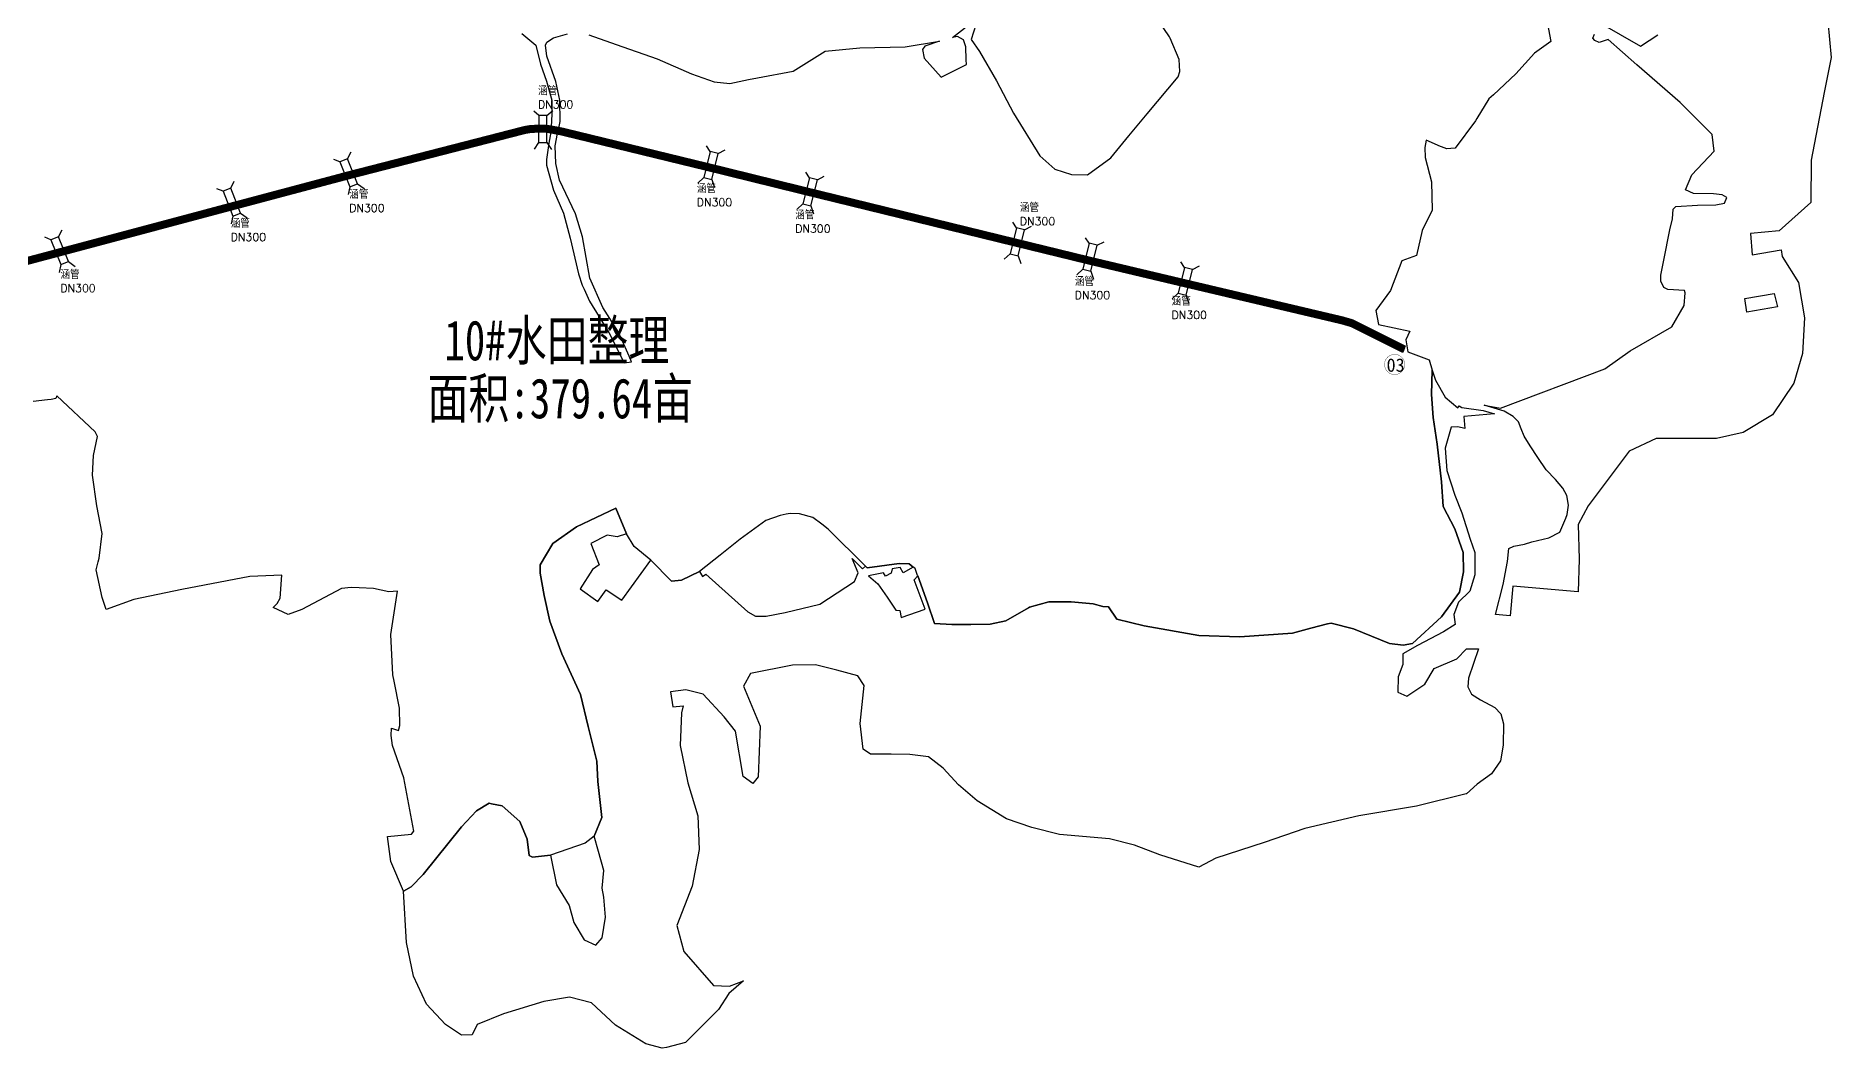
# Model space of a CAD drawing. Header units: millimetres. Extents: x 35444746 to 35449000, y 3482000 to 3488437.
# Drawn here: x 35447108 to 35447781, y 3483388 to 3483767 of the extents above; entities that cross this region are included whole.
import ezdxf
from ezdxf.enums import TextEntityAlignment as Align

# ---------------------------------------------------------------- set-up
doc = ezdxf.new("R2010")
doc.units = ezdxf.units.MM
doc.linetypes.add('X3', pattern=[5, 4, -1])
for name, color, linetype, true_color in [('0203.02旱地整理', 9, 'Continuous', 0x808080), ('0204.01水田整理标注', 7, 'Continuous', 0xffffff), ('0204.02水田整理', 9, 'Continuous', 0x808080), ('0301.01生产道路工程标注', 6, 'X3', 0xff00ff), ('0301.02生产道路工程', 6, 'X3', 0xff00ff), ('0401.03涵管标注', 4, '732', 0x00ffff)]:
    doc.layers.add(name, color=color, linetype=linetype, true_color=true_color)
doc.styles.add('FS', font='rs.shx', dxfattribs={"bigfont": 'fs.shx'})
doc.styles.add('宋体', font='')
doc.styles.get('宋体').set_extended_font_data('SimSun')
doc.linetypes.add('732', pattern='A,9,-0.5,[162,AAA.SHX,S=1,R=0,X=0,Y=0],-0.5', length=10)

msp = doc.modelspace()

# ---------------------------------------------------------------- linework, layer by layer
at = {"layer": '0203.02旱地整理', "color": 41}
for points in [[(35447780.184, 3483772.743), (35447781.388, 3483759.233), (35447778.8, 3483746.088), (35447773.869, 3483720.7), (35447773.766, 3483704.85), (35447761.967, 3483694.224), (35447751.232, 3483693.267), (35447751.741, 3483685.253), (35447762.688, 3483687.053), (35447763.024, 3483684.586), (35447769.134, 3483674.847), (35447771.387, 3483661.625), (35447770.701, 3483648.277), (35447767.422, 3483637.167), (35447759.439, 3483625.221), (35447748.453, 3483618.617), (35447738.463, 3483616.362), (35447715.834, 3483616.374), (35447705.655, 3483611.575), (35447690.295, 3483591.147), (35447686.588, 3483584.175), (35447686.945, 3483571.197), (35447686.624, 3483558.883), (35447662.144, 3483561.078), (35447661.14, 3483549.914), (35447655.643, 3483550.366), (35447658.522, 3483561.638), (35447660.033, 3483570.229), (35447660.619, 3483575.132), (35447662.412, 3483576.069), (35447666.466, 3483576.745), (35447669.228, 3483577.692), (35447675.542, 3483579.183), (35447679.732, 3483581.305), (35447681.917, 3483586.483), (35447682.436, 3483587.884), (35447682.975, 3483591.396), (35447682.359, 3483594.984), (35447680.831, 3483597.811), (35447678.126, 3483600.984), (35447674.567, 3483604.655), (35447671.519, 3483609.322), (35447668.636, 3483613.582), (35447666.353, 3483617.237), (35447665.166, 3483620.021), (35447664.216, 3483622.658), (35447662.167, 3483624.638), (35447658.86, 3483626.59), (35447651.33, 3483628.878), (35447657.519, 3483627.72), (35447696.558, 3483642.486), (35447706.07, 3483649.3), (35447721.66, 3483658.234), (35447726.302, 3483666.259), (35447726.657, 3483670.962), (35447726.403, 3483671.818), (35447720.162, 3483672.178), (35447718.71, 3483673.037), (35447717.52, 3483675.35), (35447717.612, 3483677.573), (35447718.74, 3483683.214), (35447720.996, 3483694.581), (35447721.949, 3483698.683), (35447722.216, 3483702.36), (35447723.16, 3483703.383), (35447731.285, 3483703.787), (35447738.212, 3483703.938), (35447741.464, 3483704.613), (35447742.325, 3483706.663), (35447740.532, 3483707.694), (35447737.284, 3483708.131), (35447729.844, 3483708.153), (35447726.855, 3483709.615), (35447729.18, 3483715.167), (35447737.501, 3483724.122), (35447736.749, 3483730.282), (35447724.812, 3483742.374), (35447708.604, 3483756.446), (35447697.856, 3483765.97), (35447694.432, 3483764.783), (35447692.856, 3483765.519), (35447692.06, 3483766.481), (35447692.664, 3483767.985)], [(35447780.184, 3483772.743), (35447781.388, 3483759.233), (35447778.8, 3483746.088), (35447773.869, 3483720.7), (35447773.766, 3483704.85), (35447761.967, 3483694.224), (35447751.232, 3483693.267), (35447751.741, 3483685.253), (35447762.688, 3483687.053), (35447763.024, 3483684.586), (35447769.134, 3483674.847), (35447771.387, 3483661.625), (35447770.701, 3483648.277), (35447767.422, 3483637.167), (35447759.439, 3483625.221), (35447748.453, 3483618.617), (35447738.463, 3483616.362), (35447715.834, 3483616.374), (35447705.655, 3483611.575), (35447690.295, 3483591.147), (35447686.588, 3483584.175), (35447686.945, 3483571.197), (35447686.624, 3483558.883), (35447662.144, 3483561.078), (35447661.14, 3483549.914), (35447655.643, 3483550.366), (35447658.522, 3483561.638), (35447660.033, 3483570.229), (35447660.619, 3483575.132), (35447662.412, 3483576.069), (35447666.466, 3483576.745), (35447669.228, 3483577.692), (35447675.542, 3483579.183), (35447679.732, 3483581.305), (35447681.917, 3483586.483), (35447682.436, 3483587.884), (35447682.975, 3483591.396), (35447682.359, 3483594.984), (35447680.831, 3483597.811), (35447678.126, 3483600.984), (35447674.567, 3483604.655), (35447671.519, 3483609.322), (35447668.636, 3483613.582), (35447666.353, 3483617.237), (35447665.166, 3483620.021), (35447664.216, 3483622.658), (35447662.167, 3483624.638), (35447658.86, 3483626.59), (35447651.33, 3483628.878), (35447657.519, 3483627.72), (35447696.558, 3483642.486), (35447706.07, 3483649.3), (35447721.66, 3483658.234), (35447726.302, 3483666.259), (35447726.657, 3483670.962), (35447726.403, 3483671.818), (35447720.162, 3483672.178), (35447718.71, 3483673.037), (35447717.52, 3483675.35), (35447717.612, 3483677.573), (35447718.74, 3483683.214), (35447720.996, 3483694.581), (35447721.949, 3483698.683), (35447722.216, 3483702.36), (35447723.16, 3483703.383), (35447731.285, 3483703.787), (35447738.212, 3483703.938), (35447741.464, 3483704.613), (35447742.325, 3483706.663), (35447740.532, 3483707.694), (35447737.284, 3483708.131), (35447729.844, 3483708.153), (35447726.855, 3483709.615), (35447729.18, 3483715.167), (35447737.501, 3483724.122), (35447736.749, 3483730.282), (35447724.812, 3483742.374), (35447708.604, 3483756.446), (35447697.856, 3483765.97), (35447694.432, 3483764.783), (35447692.856, 3483765.519), (35447692.06, 3483766.481), (35447692.664, 3483767.985)], [(35447694.676, 3483772.213), (35447709.953, 3483763.49), (35447716.495, 3483767.734)], [(35447694.676, 3483772.213), (35447709.953, 3483763.49), (35447716.495, 3483767.734)]]:
    msp.add_lwpolyline(points, dxfattribs=at)
for points in [[(35447749.76, 3483663.722), (35447749.016, 3483668.797), (35447760.054, 3483670.692), (35447761.34, 3483665.685)], [(35447749.76, 3483663.722), (35447749.016, 3483668.797), (35447760.054, 3483670.692), (35447761.34, 3483665.685)], [(35447631.899, 3483642.052), (35447633.089, 3483638.253), (35447636.699, 3483631.893), (35447641.52, 3483627.896), (35447641.983, 3483628.571), (35447642.974, 3483628.006), (35447651.002, 3483626.902), (35447655.156, 3483625.64), (35447643.69, 3483624.659), (35447644.115, 3483620.151), (35447641.419, 3483620.735), (35447638.921, 3483620.586), (35447636.669, 3483612.776), (35447637.332, 3483604.436), (35447640.379, 3483595.142), (35447643.028, 3483588.523), (35447646.07, 3483578.697), (35447647.792, 3483573.667), (35447647.794, 3483565.297), (35447645.94, 3483559.208), (35447641.766, 3483555.08), (35447639.95, 3483550.404), (35447640.52, 3483546.675), (35447636.106, 3483543.858), (35447626.362, 3483538.732), (35447620.835, 3483535.728), (35447620.835, 3483531.667), (35447619.134, 3483527), (35447618.986, 3483521.242), (35447622.312, 3483519.839), (35447629.039, 3483524.279), (35447632.586, 3483530.112), (35447641.052, 3483533.843), (35447644.754, 3483537.506), (35447649.277, 3483537.583), (35447645.527, 3483526.566), (35447645.242, 3483523.327), (35447646.55, 3483520.571), (35447650.01, 3483518.378), (35447655.293, 3483515.539), (35447657.592, 3483513.22), (35447658.574, 3483509.386), (35447658.508, 3483501.415), (35447657.488, 3483495.503), (35447654.142, 3483490.718), (35447648.696, 3483486.776), (35447644.77424, 3483483.236065), (35447644.641, 3483483.203), (35447625.916, 3483478.524), (35447604.37, 3483474.91), (35447584.172, 3483470.196), (35447568.828, 3483464.98), (35447550.734, 3483459.067), (35447544.437071, 3483455.767865), (35447529.733, 3483460.267), (35447520.22, 3483463.972), (35447510.907, 3483466.36), (35447492.164, 3483467.946), (35447481.846, 3483470.561), (35447472.302, 3483473.777), (35447461.245, 3483480.588), (35447454.246, 3483486.619), (35447448.501, 3483492.847), (35447443.043, 3483497.08), (35447436, 3483497.953), (35447429.06, 3483498.019), (35447421.352, 3483498.085), (35447418.581, 3483499.931), (35447417.417, 3483509.565), (35447418.913, 3483523.859), (35447416.621, 3483527.393), (35447408.661, 3483529.512), (35447400.748, 3483531.539), (35447392.042, 3483531.409), (35447376.309, 3483528.357), (35447373.675, 3483523.547), (35447379.996, 3483508.586), (35447379.144, 3483489.546), (35447377.177, 3483487.075), (35447373.567, 3483489.66), (35447370.755, 3483506.676), (35447366.401, 3483512.1), (35447358.591, 3483520.527), (35447352.076, 3483522.184), (35447346.381, 3483521.447), (35447347.225, 3483515.862), (35447351.027, 3483516.16), (35447350.433, 3483513.553), (35447350.008, 3483501.354), (35447352.785, 3483487.335), (35447356.617, 3483474.921), (35447357.113, 3483462.327), (35447354.478, 3483448.569), (35447348.738, 3483433.786), (35447351.39, 3483424.075), (35447362.495, 3483411.389), (35447368.447, 3483411.15), (35447373.71, 3483413.107), (35447368.162199, 3483408.35417), (35447364.376034, 3483402.300055), (35447351.975019, 3483390.003981), (35447344.840518, 3483388.068141), (35447343.171, 3483387.889998), (35447337.113321, 3483389.534913), (35447325.758292, 3483396.481821), (35447316.771151, 3483404.871859), (35447308.475929, 3483407.031727), (35447298.800956, 3483405.364257), (35447283.698141, 3483400.765043), (35447273.88528, 3483396.790114), (35447272.003716, 3483392.804134), (35447268.014097, 3483392.728002), (35447261.995034, 3483396.739978), (35447254.920207, 3483404.327193), (35447250.037115, 3483414.868053), (35447247.322003, 3483427.481988), (35447246.316, 3483446.734), (35447249.097, 3483448.374), (35447253.648, 3483452.969), (35447268.041, 3483470.798), (35447273.65, 3483476.85), (35447278.361, 3483479.669), (35447279.254, 3483479.502), (35447283.28, 3483478.753), (35447289.864, 3483472.886), (35447292.605, 3483466.202), (35447293.345, 3483460.119), (35447294.644, 3483459.503), (35447301.359, 3483460.157), (35447303.635, 3483449.078), (35447308.307, 3483441.393), (35447310.06, 3483434.973), (35447313.957, 3483428.447), (35447318.338, 3483426.502), (35447320.772, 3483429.225), (35447321.94, 3483436.91), (35447321.356, 3483444.412), (35447320.675, 3483447.817), (35447321.356, 3483454.431), (35447319.409, 3483461.532), (35447317.694, 3483467.361), (35447320.616, 3483474.384), (35447319.133, 3483487.815), (35447318.7, 3483495.43), (35447315.491, 3483508.464), (35447312.633, 3483520.394), (35447305.592, 3483535.713), (35447301.106, 3483547.976), (35447298.993, 3483557.589), (35447297.514, 3483565.94), (35447297.503, 3483566.75), (35447297.473, 3483568.993), (35447302.197, 3483576.966), (35447311.094, 3483583.328), (35447325.897, 3483590.26), (35447329.906, 3483580.642), (35447326.388, 3483579.502), (35447322.612, 3483580.181), (35447316.5, 3483577.035), (35447319.625, 3483569.044), (35447317.151, 3483567.221), (35447312.475, 3483560.018), (35447319.115, 3483555.296), (35447322.279, 3483559.656), (35447328.157, 3483555.755), (35447338.961, 3483570.8), (35447346.725, 3483562.891), (35447350.446, 3483563.275), (35447357.215, 3483566.481), (35447358.371, 3483564.701), (35447359.588, 3483565.499), (35447375.316, 3483551.43), (35447378.167, 3483549.771), (35447382.151, 3483549.838), (35447389.347, 3483551.102), (35447402.268, 3483554.244), (35447415.303, 3483562.842), (35447416.705, 3483566.04), (35447414.485, 3483571.341), (35447418.353, 3483567.579), (35447419.472, 3483568.52), (35447420.088, 3483567.848), (35447431.995, 3483569.561), (35447435.773, 3483569.428), (35447437.352, 3483568.197), (35447433.581, 3483566.025), (35447432.467, 3483567.995), (35447429.382, 3483567.481), (35447429.039, 3483565.854), (35447426.896, 3483564.826), (35447426.125, 3483566.025), (35447420.555, 3483564.912), (35447424.107, 3483561.898), (35447427.533, 3483556.913), (35447430.839, 3483551.988), (35447432.282, 3483551.928), (35447432.762, 3483549.285), (35447441.778, 3483552.408), (35447437.631, 3483563.459), (35447439.023, 3483564.882), (35447442.678, 3483554.768), (35447445.306, 3483547.054), (35447451.736, 3483546.625), (35447458.938, 3483546.672), (35447466.179, 3483546.821), (35447472.058, 3483547.99), (35447480.525, 3483552.894), (35447480.899, 3483553.11), (35447488.096, 3483555.109), (35447496.558, 3483555.138), (35447504.718, 3483554.441), (35447508.383, 3483553.429), (35447510.494, 3483553.279), (35447513.62, 3483548.675), (35447523.946, 3483546.192), (35447544.383, 3483542.485), (35447559.746, 3483542.01), (35447579.436, 3483543.401), (35447586.344, 3483545.251), (35447592.645, 3483546.856), (35447593.981, 3483547.196), (35447602.409, 3483545.072), (35447615.813, 3483539.494), (35447620.966, 3483538.858), (35447624.419, 3483539.575), (35447635.407, 3483549.518), (35447642.039, 3483558.727), (35447643.592, 3483566.427), (35447643.469, 3483573.646), (35447640.39, 3483582.498), (35447636.005, 3483590.857), (35447635.294, 3483600.151), (35447633.762, 3483614.211), (35447632.196, 3483624.196), (35447631.576, 3483632.909)], [(35447631.899, 3483642.052), (35447633.089, 3483638.253), (35447636.699, 3483631.893), (35447641.52, 3483627.896), (35447641.983, 3483628.571), (35447642.974, 3483628.006), (35447651.002, 3483626.902), (35447655.156, 3483625.64), (35447643.69, 3483624.659), (35447644.115, 3483620.151), (35447641.419, 3483620.735), (35447638.921, 3483620.586), (35447636.669, 3483612.776), (35447637.332, 3483604.436), (35447640.379, 3483595.142), (35447643.028, 3483588.523), (35447646.07, 3483578.697), (35447647.792, 3483573.667), (35447647.794, 3483565.297), (35447645.94, 3483559.208), (35447641.766, 3483555.08), (35447639.95, 3483550.404), (35447640.52, 3483546.675), (35447636.106, 3483543.858), (35447626.362, 3483538.732), (35447620.835, 3483535.728), (35447620.835, 3483531.667), (35447619.134, 3483527), (35447618.986, 3483521.242), (35447622.312, 3483519.839), (35447629.039, 3483524.279), (35447632.586, 3483530.112), (35447641.052, 3483533.843), (35447644.754, 3483537.506), (35447649.277, 3483537.583), (35447645.527, 3483526.566), (35447645.242, 3483523.327), (35447646.55, 3483520.571), (35447650.01, 3483518.378), (35447655.293, 3483515.539), (35447657.592, 3483513.22), (35447658.574, 3483509.386), (35447658.508, 3483501.415), (35447657.488, 3483495.503), (35447654.142, 3483490.718), (35447648.696, 3483486.776), (35447644.77424, 3483483.236065), (35447644.641, 3483483.203), (35447625.916, 3483478.524), (35447604.37, 3483474.91), (35447584.172, 3483470.196), (35447568.828, 3483464.98), (35447550.734, 3483459.067), (35447544.437071, 3483455.767865), (35447529.733, 3483460.267), (35447520.22, 3483463.972), (35447510.907, 3483466.36), (35447492.164, 3483467.946), (35447481.846, 3483470.561), (35447472.302, 3483473.777), (35447461.245, 3483480.588), (35447454.246, 3483486.619), (35447448.501, 3483492.847), (35447443.043, 3483497.08), (35447436, 3483497.953), (35447429.06, 3483498.019), (35447421.352, 3483498.085), (35447418.581, 3483499.931), (35447417.417, 3483509.565), (35447418.913, 3483523.859), (35447416.621, 3483527.393), (35447408.661, 3483529.512), (35447400.748, 3483531.539), (35447392.042, 3483531.409), (35447376.309, 3483528.357), (35447373.675, 3483523.547), (35447379.996, 3483508.586), (35447379.144, 3483489.546), (35447377.177, 3483487.075), (35447373.567, 3483489.66), (35447370.755, 3483506.676), (35447366.401, 3483512.1), (35447358.591, 3483520.527), (35447352.076, 3483522.184), (35447346.381, 3483521.447), (35447347.225, 3483515.862), (35447351.027, 3483516.16), (35447350.433, 3483513.553), (35447350.008, 3483501.354), (35447352.785, 3483487.335), (35447356.617, 3483474.921), (35447357.113, 3483462.327), (35447354.478, 3483448.569), (35447348.738, 3483433.786), (35447351.39, 3483424.075), (35447362.495, 3483411.389), (35447368.447, 3483411.15), (35447373.71, 3483413.107), (35447368.162199, 3483408.35417), (35447364.376034, 3483402.300055), (35447351.975019, 3483390.003981), (35447344.840518, 3483388.068141), (35447343.171, 3483387.889998), (35447337.113321, 3483389.534913), (35447325.758292, 3483396.481821), (35447316.771151, 3483404.871859), (35447308.475929, 3483407.031727), (35447298.800956, 3483405.364257), (35447283.698141, 3483400.765043), (35447273.88528, 3483396.790114), (35447272.003716, 3483392.804134), (35447268.014097, 3483392.728002), (35447261.995034, 3483396.739978), (35447254.920207, 3483404.327193), (35447250.037115, 3483414.868053), (35447247.322003, 3483427.481988), (35447246.316, 3483446.734), (35447249.097, 3483448.374), (35447253.648, 3483452.969), (35447268.041, 3483470.798), (35447273.65, 3483476.85), (35447278.361, 3483479.669), (35447279.254, 3483479.502), (35447283.28, 3483478.753), (35447289.864, 3483472.886), (35447292.605, 3483466.202), (35447293.345, 3483460.119), (35447294.644, 3483459.503), (35447301.359, 3483460.157), (35447303.635, 3483449.078), (35447308.307, 3483441.393), (35447310.06, 3483434.973), (35447313.957, 3483428.447), (35447318.338, 3483426.502), (35447320.772, 3483429.225), (35447321.94, 3483436.91), (35447321.356, 3483444.412), (35447320.675, 3483447.817), (35447321.356, 3483454.431), (35447319.409, 3483461.532), (35447317.694, 3483467.361), (35447320.616, 3483474.384), (35447319.133, 3483487.815), (35447318.7, 3483495.43), (35447315.491, 3483508.464), (35447312.633, 3483520.394), (35447305.592, 3483535.713), (35447301.106, 3483547.976), (35447298.993, 3483557.589), (35447297.514, 3483565.94), (35447297.503, 3483566.75), (35447297.473, 3483568.993), (35447302.197, 3483576.966), (35447311.094, 3483583.328), (35447325.897, 3483590.26), (35447329.906, 3483580.642), (35447326.388, 3483579.502), (35447322.612, 3483580.181), (35447316.5, 3483577.035), (35447319.625, 3483569.044), (35447317.151, 3483567.221), (35447312.475, 3483560.018), (35447319.115, 3483555.296), (35447322.279, 3483559.656), (35447328.157, 3483555.755), (35447338.961, 3483570.8), (35447346.725, 3483562.891), (35447350.446, 3483563.275), (35447357.215, 3483566.481), (35447358.371, 3483564.701), (35447359.588, 3483565.499), (35447375.316, 3483551.43), (35447378.167, 3483549.771), (35447382.151, 3483549.838), (35447389.347, 3483551.102), (35447402.268, 3483554.244), (35447415.303, 3483562.842), (35447416.705, 3483566.04), (35447414.485, 3483571.341), (35447418.353, 3483567.579), (35447419.472, 3483568.52), (35447420.088, 3483567.848), (35447431.995, 3483569.561), (35447435.773, 3483569.428), (35447437.352, 3483568.197), (35447433.581, 3483566.025), (35447432.467, 3483567.995), (35447429.382, 3483567.481), (35447429.039, 3483565.854), (35447426.896, 3483564.826), (35447426.125, 3483566.025), (35447420.555, 3483564.912), (35447424.107, 3483561.898), (35447427.533, 3483556.913), (35447430.839, 3483551.988), (35447432.282, 3483551.928), (35447432.762, 3483549.285), (35447441.778, 3483552.408), (35447437.631, 3483563.459), (35447439.023, 3483564.882), (35447442.678, 3483554.768), (35447445.306, 3483547.054), (35447451.736, 3483546.625), (35447458.938, 3483546.672), (35447466.179, 3483546.821), (35447472.058, 3483547.99), (35447480.525, 3483552.894), (35447480.899, 3483553.11), (35447488.096, 3483555.109), (35447496.558, 3483555.138), (35447504.718, 3483554.441), (35447508.383, 3483553.429), (35447510.494, 3483553.279), (35447513.62, 3483548.675), (35447523.946, 3483546.192), (35447544.383, 3483542.485), (35447559.746, 3483542.01), (35447579.436, 3483543.401), (35447586.344, 3483545.251), (35447592.645, 3483546.856), (35447593.981, 3483547.196), (35447602.409, 3483545.072), (35447615.813, 3483539.494), (35447620.966, 3483538.858), (35447624.419, 3483539.575), (35447635.407, 3483549.518), (35447642.039, 3483558.727), (35447643.592, 3483566.427), (35447643.469, 3483573.646), (35447640.39, 3483582.498), (35447636.005, 3483590.857), (35447635.294, 3483600.151), (35447633.762, 3483614.211), (35447632.196, 3483624.196), (35447631.576, 3483632.909)]]:
    msp.add_lwpolyline(points, close=True, dxfattribs=at)
at = {"layer": '0204.02水田整理', "color": 51}
for points in [[(35447315.727, 3483767.633), (35447326.029, 3483764.12), (35447341.329, 3483758.662), (35447354.18, 3483753.083), (35447362.658, 3483750.113), (35447368.584, 3483749.466), (35447375.63, 3483750.929), (35447379.001, 3483751.629), (35447392.266, 3483754.075), (35447395.352, 3483755.999), (35447404.284, 3483761.568), (35447417.346, 3483762.852), (35447434.255, 3483763.182), (35447447.125, 3483765.296), (35447441.658, 3483763.444), (35447440.777, 3483762.141), (35447441.454, 3483758.995), (35447447.775, 3483751.796), (35447457.233, 3483756.618), (35447457.157, 3483758.277), (35447457.104, 3483763.252), (35447456.162, 3483765.876), (35447453.901, 3483767.026), (35447452.059, 3483766.708), (35447461.632, 3483774.171), (35447459.03, 3483765.942), (35447462.141, 3483761.4), (35447468.528, 3483750.489), (35447474.91, 3483738.36), (35447484.841, 3483722.384), (35447490.387, 3483717.395), (35447496.644, 3483715.363), (35447502.648, 3483715.16), (35447511.384, 3483721.645), (35447518.126, 3483729.88), (35447525, 3483738.035), (35447536.685, 3483751.897), (35447537.305, 3483753.983), (35447536.978, 3483758.423), (35447533.618, 3483766.481), (35447533.451, 3483766.883), (35447523.254, 3483781.904)], [(35447674.173, 3483776.403), (35447676.313, 3483765.217), (35447670.214, 3483760.809), (35447663.18, 3483753.046), (35447654.8, 3483745.243), (35447653.102, 3483743.662), (35447648.557, 3483736.324), (35447648.033, 3483735.477), (35447640.446, 3483725.186), (35447637.165, 3483724.987), (35447636.686, 3483725.173), (35447634.928, 3483725.855), (35447629.604, 3483728.209), (35447629.119, 3483725.437), (35447629.283, 3483721.756), (35447631.654, 3483712.554), (35447631.817, 3483702.001), (35447628.16, 3483694.291), (35447625.942, 3483684.96), (35447620.453, 3483683.002), (35447616.274, 3483671.917), (35447610.77, 3483664.367), (35447611.732, 3483659.094), (35447623.512, 3483656.607), (35447621.991, 3483653.369), (35447622.716, 3483648.86), (35447630.699, 3483645.882), (35447631.899, 3483642.052), (35447631.576, 3483632.909), (35447632.196, 3483624.196), (35447633.762, 3483614.211), (35447635.294, 3483600.151), (35447636.005, 3483590.857), (35447640.39, 3483582.498), (35447643.469, 3483573.646), (35447643.592, 3483566.427), (35447642.039, 3483558.727), (35447635.407, 3483549.518), (35447624.419, 3483539.575), (35447620.966, 3483538.858), (35447615.813, 3483539.494), (35447602.409, 3483545.072), (35447593.981, 3483547.196), (35447592.645, 3483546.856), (35447586.344, 3483545.251), (35447579.436, 3483543.401), (35447559.746, 3483542.01), (35447544.383, 3483542.485), (35447523.946, 3483546.192), (35447513.62, 3483548.675), (35447510.494, 3483553.279), (35447508.383, 3483553.429), (35447504.718, 3483554.441), (35447496.558, 3483555.138), (35447488.096, 3483555.109), (35447480.899, 3483553.11), (35447480.525, 3483552.894), (35447472.058, 3483547.99), (35447466.179, 3483546.821), (35447458.938, 3483546.672), (35447451.736, 3483546.625), (35447445.306, 3483547.054), (35447442.678, 3483554.768), (35447439.023, 3483564.882), (35447438.985, 3483564.985), (35447438.01, 3483567.684), (35447437.911, 3483567.761), (35447437.352, 3483568.197), (35447435.773, 3483569.428), (35447431.995, 3483569.561), (35447420.088, 3483567.848), (35447419.472, 3483568.52), (35447405.437, 3483582.457), (35447403.06, 3483584.252), (35447399.741, 3483586.759), (35447394.637, 3483588.116), (35447391.145, 3483588.238), (35447389.702, 3483587.977), (35447387.419, 3483587.564), (35447382.13, 3483585.685), (35447372.426, 3483578.701), (35447364.951, 3483572.591), (35447357.215, 3483566.481), (35447350.446, 3483563.275), (35447346.725, 3483562.891), (35447338.961, 3483570.8), (35447332.674, 3483575.944), (35447329.906, 3483580.642), (35447325.897, 3483590.26), (35447311.094, 3483583.328), (35447302.197, 3483576.966), (35447297.473, 3483568.993), (35447297.503, 3483566.75), (35447297.514, 3483565.94), (35447298.993, 3483557.589), (35447301.106, 3483547.976), (35447305.592, 3483535.713), (35447312.633, 3483520.394), (35447315.491, 3483508.464), (35447318.7, 3483495.43), (35447319.133, 3483487.815), (35447320.616, 3483474.384), (35447317.694, 3483467.361), (35447314.318, 3483464.732), (35447301.359, 3483460.157), (35447294.644, 3483459.503), (35447293.345, 3483460.119), (35447292.605, 3483466.202), (35447289.864, 3483472.886), (35447283.28, 3483478.753), (35447279.254, 3483479.502), (35447278.361, 3483479.669), (35447273.65, 3483476.85), (35447268.041, 3483470.798), (35447253.648, 3483452.969), (35447249.097, 3483448.374), (35447246.316, 3483446.734), (35447241.503037, 3483457.813916), (35447240.239, 3483467.172), (35447249.288, 3483468.134), (35447250.164, 3483469.174), (35447246.35, 3483489.215), (35447242.148, 3483501.336), (35447241.68, 3483505.12), (35447241.81, 3483507.749), (35447244.42, 3483506.983), (35447244.842, 3483508.749), (35447244.757, 3483515.302), (35447242.773, 3483525.468), (35447242.308, 3483527.85), (35447241.54, 3483542.955), (35447244.06, 3483559.21), (35447240.791, 3483558.941), (35447234.961, 3483560.106), (35447229.598, 3483560.374), (35447226.642, 3483560.501), (35447223.07, 3483560.147), (35447208.202, 3483552.261), (35447202.97, 3483550.46), (35447197.417, 3483553.053), (35447198.933, 3483554.593), (35447199.99, 3483556.507), (35447200.707, 3483565.161), (35447188.667, 3483564.613), (35447163.19, 3483559.752), (35447145.111, 3483556.007), (35447134.781, 3483552.244), (35447133.242, 3483556.764), (35447131.069, 3483567.142), (35447131.827, 3483570.165), (35447132.216, 3483571.508), (35447133.251, 3483580.73), (35447131.319, 3483591.094), (35447129.688, 3483602.627), (35447130.056, 3483610.05), (35447131.491, 3483617.156), (35447130.622, 3483618.819), (35447116.318, 3483632.352), (35447115.973, 3483631.351), (35447114.149, 3483630.96), (35447112.826, 3483630.922), (35447107.383, 3483630.235)], [(35447290.668, 3483768.223), (35447295.9, 3483763.873), (35447297.601, 3483756.705), (35447299.806, 3483750.368), (35447301.882, 3483743.148), (35447301.841, 3483737.958), (35447301.608672, 3483733.228581), (35447301.432099, 3483733.262256), (35447298.74672, 3483733.570045), (35447295.702688, 3483733.466995), (35447293.940048, 3483733.402599), (35447291.51538, 3483732.999053), (35447225.748034, 3483716.084725), (35447181.735599, 3483704.371974), (35447118.204041, 3483687.423848), (35447079.02622, 3483677.001339)], [(35447079.543486, 3483675.069385), (35447118.719548, 3483685.491427), (35447182.249944, 3483702.439243), (35447226.254295, 3483714.149843), (35447291.929414, 3483731.040451), (35447294.141562, 3483731.408627), (35447295.773031, 3483731.46823), (35447298.666243, 3483731.566175), (35447301.130478, 3483731.283732), (35447301.435351, 3483731.22559), (35447300.744, 3483727.133), (35447299.832, 3483720.94), (35447299.81, 3483718.807), (35447302.458, 3483709.451), (35447306.255, 3483700.82), (35447308.728, 3483691.463), (35447311.865, 3483678.143), (35447313.235, 3483673.857), (35447313.941, 3483672.318), (35447315.98, 3483667.875), (35447323.226, 3483656.107), (35447328.989, 3483644.788), (35447331.77, 3483645.093), (35447330.823, 3483647.193), (35447326.879, 3483656.231), (35447320.976, 3483665.529), (35447316.099, 3483676.54), (35447313.327, 3483692.034), (35447310.685, 3483700.549), (35447304.741, 3483713.154), (35447303.306, 3483719.484), (35447303.058, 3483726.092), (35447304.025481, 3483730.731625), (35447305.390632, 3483730.471277), (35447360.808475, 3483716.974187), (35447398.701043, 3483707.634591), (35447476.029102, 3483688.698514), (35447503.709933, 3483681.9386), (35447539.098752, 3483673.550166), (35447597.908659, 3483659.679897), (35447601.330373, 3483658.686532), (35447602.315048, 3483658.207142), (35447620.969523, 3483648.88661), (35447621.587012, 3483650.520206), (35447603.211189, 3483659.995286), (35447602.05214, 3483660.559571), (35447598.417341, 3483661.614797), (35447539.558949, 3483675.496501), (35447504.177821, 3483683.883112), (35447476.503577, 3483690.641418), (35447399.178209, 3483709.576836), (35447361.284424, 3483718.916732), (35447305.81487, 3483732.426416), (35447304.43381, 3483732.689798), (35447304.956, 3483735.194), (35447304.909, 3483743.181), (35447303.391, 3483750.213), (35447299.951, 3483759.702), (35447299.461, 3483763.763), (35447299.992, 3483764.894), (35447302.533, 3483766.536), (35447307.7, 3483768.032)]]:
    msp.add_lwpolyline(points, dxfattribs=at)
at = {"layer": '0301.01生产道路工程标注', "const_width": 0.12}
msp.add_lwpolyline([(35447619.699171, 3483640.866342), (35447620.186492, 3483641.204931), (35447620.624937, 3483641.628662), (35447620.989733, 3483642.117237), (35447621.271432, 3483642.658003), (35447621.462737, 3483643.236953), (35447621.558696, 3483643.839094), (35447621.556821, 3483644.44883), (35447621.457163, 3483645.050369), (35447621.262302, 3483645.628133), (35447620.977283, 3483646.167156), (35447620.609491, 3483646.653479), (35447620.16845, 3483647.074506), (35447619.665582, 3483647.419334), (35447619.113911, 3483647.67903), (35447618.527727, 3483647.846868), (35447617.922211, 3483647.918503), (35447617.313045, 3483647.892079), (35447616.716007, 3483647.768279), (35447616.146558, 3483647.550312), (35447615.619448, 3483647.24382), (35447615.14833, 3483646.856744), (35447614.745403, 3483646.399107), (35447614.421104, 3483645.882762), (35447614.183832, 3483645.321084), (35447614.039732, 3483644.728617), (35447613.992537, 3483644.120706), (35447614.043469, 3483643.513098), (35447614.191208, 3483642.921528), (35447614.431929, 3483642.361319), (35447614.759395, 3483641.846978), (35447615.165129, 3483641.391826), (35447615.638619, 3483641.007654), (35447616.167602, 3483640.704409), (35447616.73838, 3483640.489946), (35447617.336169, 3483640.36982), (35447617.945486, 3483640.347141), (35447618.55055, 3483640.422497), (35447619.135691, 3483640.593937), (35447619.671015, 3483640.849971)], dxfattribs=at)
at = {"layer": '0301.02生产道路工程', "color": 6, "linetype": 'Continuous', "const_width": 3, "elevation": 567.729678, "flags": 128}
msp.add_lwpolyline([(35447621.41648, 3483649.781166), (35447602.757404, 3483659.103996), (35447601.691256, 3483659.623052), (35447598.163, 3483660.647347), (35447539.32885, 3483674.523334), (35447503.943877, 3483682.910856), (35447476.26634, 3483689.669966), (35447398.939626, 3483708.605714), (35447361.046449, 3483717.94546), (35447305.602751, 3483731.448846), (35447301.281289, 3483732.272994), (35447298.706481, 3483732.56811), (35447295.737859, 3483732.467612), (35447294.040805, 3483732.405613), (35447291.722397, 3483732.019752), (35447226.001165, 3483715.117284), (35447181.992771, 3483703.405608), (35447118.461795, 3483686.457637), (35447079.284853, 3483676.035362)], dxfattribs=at)
at = {"layer": '0401.03涵管标注', "color": 4, "linetype": 'Continuous'}
for p, q in [((35447296.956369, 3483737.422706), (35447295.103593, 3483739.13346)), ((35447300.040605, 3483737.409287), (35447302.213175, 3483739.344129)), ((35447296.956369, 3483737.422706), (35447296.912714, 3483727.389148)), ((35447300.040605, 3483737.409287), (35447296.956369, 3483737.422706)), ((35447296.956369, 3483737.422706), (35447296.956369, 3483737.422706)), ((35447299.99695, 3483727.375729), (35447300.040605, 3483737.409287)), ((35447296.912714, 3483727.389148), (35447295.253667, 3483724.876545)), ((35447296.912714, 3483727.389148), (35447299.99695, 3483727.375729)), ((35447299.99695, 3483727.375729), (35447301.68016, 3483724.739126)), ((35447361.23858, 3483723.926997), (35447359.847524, 3483726.030427)), ((35447222.439922, 3483720.089506), (35447220.086551, 3483720.995654)), ((35447225.311356, 3483721.215365), (35447222.439922, 3483720.089506)), ((35447222.439922, 3483720.089506), (35447226.102536, 3483710.74823)), ((35447222.439922, 3483720.089506), (35447222.439922, 3483720.089506)), ((35447225.311356, 3483721.215365), (35447226.616425, 3483723.815455)), ((35447228.97397, 3483711.874088), (35447225.311356, 3483721.215365)), ((35447361.23858, 3483723.926997), (35447358.802077, 3483714.19367)), ((35447364.230527, 3483723.178035), (35447361.23858, 3483723.926997)), ((35447361.23858, 3483723.926997), (35447361.23858, 3483723.926997)), ((35447361.794025, 3483713.444709), (35447364.230527, 3483723.178035)), ((35447364.230527, 3483723.178035), (35447366.802016, 3483724.538593)), ((35447181.497721, 3483710.241688), (35447182.80279, 3483712.841778)), ((35447358.802077, 3483714.19367), (35447356.591419, 3483712.149509)), ((35447358.802077, 3483714.19367), (35447361.794025, 3483713.444709)), ((35447361.794025, 3483713.444709), (35447362.799496, 3483710.482632)), ((35447398.436613, 3483714.089931), (35447396.000111, 3483704.356604)), ((35447398.436613, 3483714.089931), (35447397.045557, 3483716.193361)), ((35447401.428561, 3483713.340969), (35447398.436613, 3483714.089931)), ((35447398.436613, 3483714.089931), (35447398.436613, 3483714.089931)), ((35447398.992058, 3483703.607642), (35447401.428561, 3483713.340969)), ((35447401.428561, 3483713.340969), (35447404.00005, 3483714.701527)), ((35447178.626286, 3483709.11583), (35447176.272916, 3483710.021977)), ((35447181.497721, 3483710.241688), (35447178.626286, 3483709.11583)), ((35447178.626286, 3483709.11583), (35447182.288901, 3483699.774553)), ((35447178.626286, 3483709.11583), (35447178.626286, 3483709.11583)), ((35447185.160335, 3483700.900411), (35447181.497721, 3483710.241688)), ((35447226.102536, 3483710.74823), (35447225.487973, 3483707.800702)), ((35447226.102536, 3483710.74823), (35447228.97397, 3483711.874088)), ((35447228.97397, 3483711.874088), (35447231.51146, 3483710.044876)), ((35447182.288901, 3483699.774553), (35447181.674338, 3483696.827025)), ((35447182.288901, 3483699.774553), (35447185.160335, 3483700.900411)), ((35447185.160335, 3483700.900411), (35447187.697824, 3483699.071199)), ((35447396.000111, 3483704.356604), (35447393.789452, 3483702.312442)), ((35447396.000111, 3483704.356604), (35447398.992058, 3483703.607642)), ((35447398.992058, 3483703.607642), (35447399.99753, 3483700.645566)), ((35447114.106523, 3483690.888756), (35447111.753152, 3483691.794903)), ((35447116.977958, 3483692.014615), (35447114.106523, 3483690.888756)), ((35447116.977958, 3483692.014615), (35447118.283027, 3483694.614705)), ((35447120.640572, 3483682.673338), (35447116.977958, 3483692.014615)), ((35447476.049832, 3483695.374523), (35447473.613329, 3483685.641197)), ((35447476.049832, 3483695.374523), (35447474.658776, 3483697.477954)), ((35447479.04178, 3483694.625562), (35447476.049832, 3483695.374523)), ((35447476.049832, 3483695.374523), (35447476.049832, 3483695.374523)), ((35447476.605277, 3483684.892235), (35447479.04178, 3483694.625562)), ((35447479.04178, 3483694.625562), (35447481.613269, 3483695.98612)), ((35447114.106523, 3483690.888756), (35447117.769137, 3483681.547479)), ((35447114.106523, 3483690.888756), (35447114.106523, 3483690.888756)), ((35447473.613329, 3483685.641197), (35447471.402671, 3483683.597035)), ((35447473.613329, 3483685.641197), (35447476.605277, 3483684.892235)), ((35447503.283902, 3483689.545366), (35447500.8474, 3483679.812039)), ((35447503.283902, 3483689.545366), (35447501.892846, 3483691.648797)), ((35447506.27585, 3483688.796405), (35447503.283902, 3483689.545366)), ((35447503.283902, 3483689.545366), (35447503.283902, 3483689.545366)), ((35447503.839347, 3483679.063078), (35447506.27585, 3483688.796405)), ((35447506.27585, 3483688.796405), (35447508.847339, 3483690.156962)), ((35447117.769137, 3483681.547479), (35447117.154575, 3483678.599951)), ((35447117.769137, 3483681.547479), (35447120.640572, 3483682.673338)), ((35447120.640572, 3483682.673338), (35447123.178061, 3483680.844126)), ((35447476.605277, 3483684.892235), (35447477.610748, 3483681.930159)), ((35447500.8474, 3483679.812039), (35447498.636741, 3483677.767878)), ((35447500.8474, 3483679.812039), (35447503.839347, 3483679.063078)), ((35447503.839347, 3483679.063078), (35447504.844819, 3483676.101001)), ((35447539.065679, 3483680.533581), (35447536.629176, 3483670.800254)), ((35447539.065679, 3483680.533581), (35447537.674623, 3483682.637011)), ((35447542.057626, 3483679.784619), (35447539.065679, 3483680.533581)), ((35447539.065679, 3483680.533581), (35447539.065679, 3483680.533581)), ((35447539.621123, 3483670.051293), (35447542.057626, 3483679.784619)), ((35447542.057626, 3483679.784619), (35447544.629115, 3483681.145177)), ((35447536.629176, 3483670.800254), (35447534.418517, 3483668.756093)), ((35447536.629176, 3483670.800254), (35447539.621123, 3483670.051293)), ((35447539.621123, 3483670.051293), (35447540.626595, 3483667.089216))]:
    msp.add_line(p, q, dxfattribs=at)

# ---------------------------------------------------------------- texts
at = {"layer": '0204.01水田整理标注', "color": 51, "style": '宋体', "width": 0.75}
for s, p in [('10#水田整理', (35447303.77872, 3483653.447146, -1621.809232)), ('面积:379.64亩', (35447305.074533, 3483631.769079, -1621.809232))]:
    msp.add_text(s, height=15, dxfattribs=at).set_placement(p, align=Align.MIDDLE)
at = {"layer": '0301.01生产道路工程标注', "insert": (35447614.745403, 3483646.399107), "char_height": 5, "width": 0.4, "attachment_point": 1, "style": '宋体'}
msp.add_mtext('03', dxfattribs=at)
at = {"layer": '0401.03涵管标注', "color": 0, "linetype": 'Continuous', "char_height": 3, "width": 16, "attachment_point": 1, "style": 'FS'}
for insert in [(35447296.671741, 3483748.087045), (35447225.90404, 3483709.271585), (35447356.206677, 3483711.429695), (35447181.493312, 3483698.395222), (35447393.084176, 3483701.545866), (35447477.2845, 3483704.331912), (35447117.630327, 3483679.227834), (35447497.892491, 3483676.626503), (35447534.176587, 3483669.19094)]:
    msp.add_mtext('涵管DN300', dxfattribs=dict(at, insert=insert))

doc.saveas('drawing.dxf')
